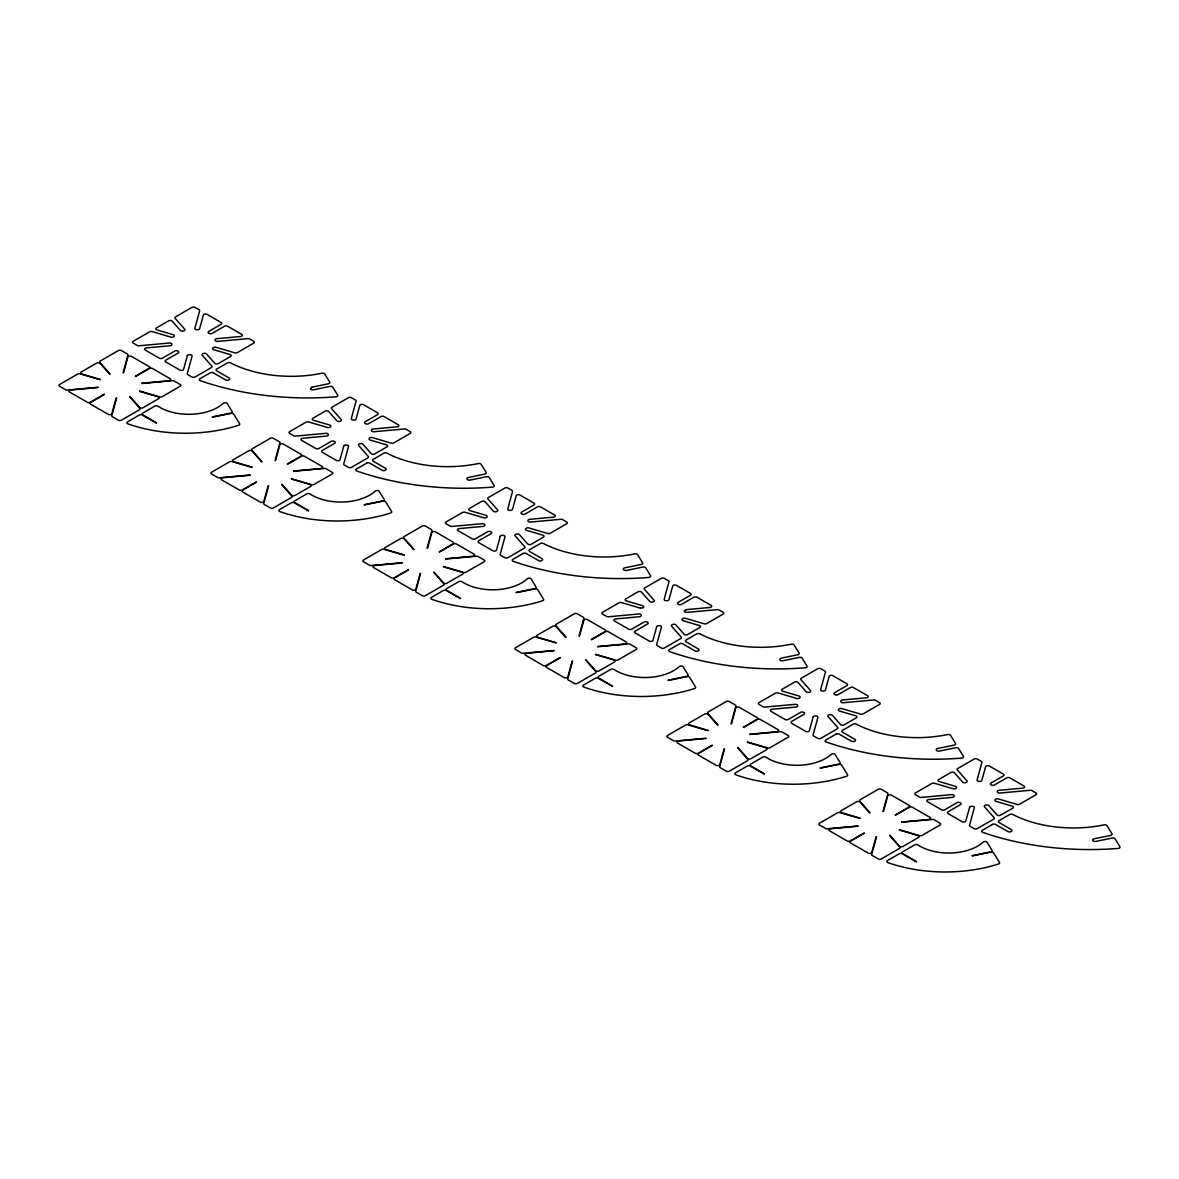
<?xml version="1.0" encoding="UTF-8"?>
<svg xmlns="http://www.w3.org/2000/svg" width="1179" height="1179" viewBox="0 0 1179 1179"><rect width="100%" height="100%" fill="white"/><g stroke="black" fill="none" stroke-linecap="round" stroke-linejoin="round"><path stroke-width="1.5" d="M116.205 397.957L111.902 413.637A2.181 1.267 0 0 1 110.413 414.64A2.181 1.267 0 0 1 108.188 414.33L90.65 404.205A2.181 1.267 0 0 1 90.65 402.422L104.415 394.479M123.102 372.77L127.966 355.085A2.181 1.267 0 0 0 127.347 353.995L121.422 350.576A2.181 1.267 0 0 0 118.327 350.576L100.289 360.995A2.181 1.267 0 0 0 99.891 362.454L110.045 373.964M116.633 397.986L111.784 415.671A2.181 1.267 0 0 0 112.403 416.762L118.327 420.181A2.181 1.267 0 0 0 121.422 420.181L139.461 409.776A2.181 1.267 0 0 0 139.859 408.302L129.705 396.792M123.544 372.815L127.848 357.119A2.181 1.267 0 0 1 129.322 356.117A2.181 1.267 0 0 1 131.547 356.426L149.085 366.551A2.181 1.267 0 0 1 149.085 368.334L135.334 376.278M268.178 485.704L263.875 501.384A2.181 1.267 0 0 1 262.401 502.387A2.181 1.267 0 0 1 260.176 502.077L242.638 491.952A2.181 1.267 0 0 1 242.638 490.169L256.403 482.226M275.09 460.517L279.939 442.832A2.181 1.267 0 0 0 279.335 441.742L273.395 438.323A2.181 1.267 0 0 0 270.3 438.323L252.262 448.742A2.181 1.267 0 0 0 251.864 450.201L262.018 461.711M268.62 485.733L263.772 503.418A2.181 1.267 0 0 0 264.376 504.509L270.3 507.928A2.181 1.267 0 0 0 273.395 507.928L291.434 497.523A2.181 1.267 0 0 0 291.832 496.05L281.678 484.54M275.518 460.562L279.821 444.866A2.181 1.267 0 0 1 281.309 443.864A2.181 1.267 0 0 1 283.535 444.174L301.072 454.298A2.181 1.267 0 0 1 301.072 456.081L287.308 464.025M420.166 573.436L415.863 589.132A2.181 1.267 0 0 1 414.374 590.134A2.181 1.267 0 0 1 412.149 589.824L394.626 579.7A2.181 1.267 0 0 1 394.626 577.916L408.376 569.973M427.078 548.264L431.927 530.579A2.181 1.267 0 0 0 431.308 529.489L425.383 526.07A2.181 1.267 0 0 0 422.288 526.07L404.25 536.489A2.181 1.267 0 0 0 403.852 537.948L414.006 549.458M420.594 573.48L415.745 591.165A2.181 1.267 0 0 0 416.364 592.256L422.288 595.675A2.181 1.267 0 0 0 425.383 595.675L443.422 585.256A2.181 1.267 0 0 0 443.82 583.797L433.666 572.287M427.505 548.309L431.809 532.613A2.181 1.267 0 0 1 433.297 531.611A2.181 1.267 0 0 1 435.508 531.921L453.045 542.045A2.181 1.267 0 0 1 453.045 543.828L439.295 551.772M572.139 661.183L567.836 676.879A2.181 1.267 0 0 1 566.362 677.881A2.181 1.267 0 0 1 564.137 677.571L546.599 667.447A2.181 1.267 0 0 1 546.599 665.663L560.364 657.72M579.051 636.012L583.9 618.327A2.181 1.267 0 0 0 583.296 617.236L577.356 613.817A2.181 1.267 0 0 0 574.276 613.817L556.237 624.236A2.181 1.267 0 0 0 555.825 625.695L565.994 637.205M572.581 661.227L567.733 678.912A2.181 1.267 0 0 0 568.337 680.003L574.276 683.422A2.181 1.267 0 0 0 577.356 683.422L595.395 673.003A2.181 1.267 0 0 0 595.808 671.544L585.639 660.034M579.493 636.056L583.797 620.36A2.181 1.267 0 0 1 585.27 619.358A2.181 1.267 0 0 1 587.496 619.668L605.033 629.792A2.181 1.267 0 0 1 605.033 631.576L591.268 639.519M724.127 748.93L719.824 764.626A2.181 1.267 0 0 1 718.335 765.628A2.181 1.267 0 0 1 716.125 765.318L698.587 755.194A2.181 1.267 0 0 1 698.587 753.41L712.337 745.467M731.039 723.759L735.888 706.074A2.181 1.267 0 0 0 735.269 704.983L729.344 701.564A2.181 1.267 0 0 0 726.249 701.564L708.211 711.969A2.181 1.267 0 0 0 707.813 713.442L717.967 724.952M724.554 748.974L719.706 766.659A2.181 1.267 0 0 0 720.325 767.75L726.249 771.169A2.181 1.267 0 0 0 729.344 771.169L747.383 760.75A2.181 1.267 0 0 0 747.781 759.291L737.627 747.781M731.466 723.788L735.77 708.107A2.181 1.267 0 0 1 737.258 707.105A2.181 1.267 0 0 1 739.484 707.415L757.006 717.539A2.181 1.267 0 0 1 757.006 719.323L743.256 727.266M876.115 836.677L871.812 852.373A2.181 1.267 0 0 1 870.323 853.375A2.181 1.267 0 0 1 868.098 853.065L850.56 842.941A2.181 1.267 0 0 1 850.56 841.158L864.325 833.214M883.012 811.506L887.861 793.821A2.181 1.267 0 0 0 887.256 792.73L881.332 789.311A2.181 1.267 0 0 0 878.237 789.311L860.198 799.716A2.181 1.267 0 0 0 859.8 801.189L869.955 812.699M876.542 836.722L871.694 854.407A2.181 1.267 0 0 0 872.298 855.497L878.237 858.916A2.181 1.267 0 0 0 881.332 858.916L899.371 848.497A2.181 1.267 0 0 0 899.769 847.038L889.614 835.528M883.454 811.535L887.758 795.854A2.181 1.267 0 0 1 889.231 794.852A2.181 1.267 0 0 1 891.457 795.162L908.994 805.286A2.181 1.267 0 0 1 908.994 807.07L895.229 815.013M643.248 607.568L643.439 607.347A2.181 1.267 0 0 0 642.481 605.652L626.329 600.907A2.181 1.267 0 0 1 625.784 598.888L638.031 591.799A2.181 1.267 0 0 1 641.523 592.123L649.762 601.452A2.181 1.267 0 0 0 652.709 602.012L653.092 601.894A2.181 1.267 0 0 0 654.05 600.199L644.456 589.323A2.181 1.267 0 0 1 644.869 587.864L661.272 578.388A2.181 1.267 0 0 1 664.366 578.388L668.39 580.702A2.181 1.267 0 0 1 668.994 581.792L664.204 599.271A2.181 1.267 0 0 0 666.032 600.701L666.459 600.745A2.181 1.267 0 0 0 668.965 599.698L672.708 586.037A2.181 1.267 0 0 1 674.196 585.035A2.181 1.267 0 0 1 676.407 585.344L690.496 593.464A2.181 1.267 0 0 1 690.496 595.262L678.117 602.395A2.181 1.267 0 0 0 678.117 604.179L678.426 604.355A2.181 1.267 0 0 0 681.521 604.355L693.886 597.222A2.181 1.267 0 0 1 696.981 597.222L711.055 605.343A2.181 1.267 0 0 1 711.6 606.625A2.181 1.267 0 0 1 709.861 607.48L686.193 609.646M104.106 394.302L90.356 402.245A2.181 1.267 0 0 1 87.261 402.245L69.723 392.121A2.181 1.267 0 0 1 69.193 390.838A2.181 1.267 0 0 1 70.932 389.984L98.093 387.493M135.644 376.455L149.394 368.511A2.181 1.267 0 0 1 152.489 368.511L170.027 378.636A2.181 1.267 0 0 1 170.557 379.918A2.181 1.267 0 0 1 168.818 380.773L141.642 383.263M256.094 482.049L242.329 489.992A2.181 1.267 0 0 1 239.234 489.992L221.696 479.868A2.181 1.267 0 0 1 221.166 478.586A2.181 1.267 0 0 1 222.905 477.731L250.081 475.24M287.617 464.202L301.382 456.258A2.181 1.267 0 0 1 304.462 456.258L322 466.383A2.181 1.267 0 0 1 322.53 467.665A2.181 1.267 0 0 1 320.806 468.52L293.63 471.01M408.067 569.796L394.317 577.739A2.181 1.267 0 0 1 391.222 577.739L373.684 567.615A2.181 1.267 0 0 1 373.153 566.333A2.181 1.267 0 0 1 374.893 565.478L402.068 562.987M439.605 551.949L453.355 544.005A2.181 1.267 0 0 1 456.45 544.005L473.987 554.13A2.181 1.267 0 0 1 474.518 555.412A2.181 1.267 0 0 1 472.779 556.267L445.603 558.758M560.054 657.543L546.29 665.487A2.181 1.267 0 0 1 543.195 665.487L525.672 655.362A2.181 1.267 0 0 1 525.127 654.08A2.181 1.267 0 0 1 526.866 653.225L554.042 650.734M591.578 639.696L605.343 631.752A2.181 1.267 0 0 1 608.438 631.752L625.961 641.877A2.181 1.267 0 0 1 626.506 643.159A2.181 1.267 0 0 1 624.767 644.014L597.591 646.505M712.028 745.29L698.277 753.234A2.181 1.267 0 0 1 695.183 753.234L677.645 743.109A2.181 1.267 0 0 1 677.114 741.827A2.181 1.267 0 0 1 678.853 740.972L706.029 738.481M743.566 727.443L757.316 719.499A2.181 1.267 0 0 1 760.411 719.499L777.948 729.624A2.181 1.267 0 0 1 778.479 730.906A2.181 1.267 0 0 1 776.74 731.761L749.564 734.252M864.015 833.037L850.251 840.981A2.181 1.267 0 0 1 847.17 840.981L829.633 830.856A2.181 1.267 0 0 1 829.102 829.574A2.181 1.267 0 0 1 830.827 828.719L858.003 826.228M895.539 815.19L909.304 807.247A2.181 1.267 0 0 1 912.399 807.247L929.936 817.371A2.181 1.267 0 0 1 930.467 818.653A2.181 1.267 0 0 1 928.728 819.508L901.552 821.999M311.919 387.154L328.396 383.779A2.181 1.267 0 0 0 329.737 382.173L324.711 373.994A2.181 1.267 0 0 0 321.911 373.227A90.606 52.318 0 0 1 230.45 362.823A2.181 1.267 0 0 0 227.444 362.867L216.715 369.056A2.181 1.267 0 0 0 216.715 370.84L229.08 377.987A2.181 1.267 0 0 1 229.08 379.771L228.77 379.947A2.181 1.267 0 0 1 225.675 379.947L213.311 372.815A2.181 1.267 0 0 0 210.23 372.815L199.973 378.724A2.181 1.267 0 0 0 200.386 380.699A207.047 119.536 0 0 0 335.912 396.792A2.181 1.267 0 0 0 337.666 395.127L332.802 387.169A2.181 1.267 0 0 0 330.002 386.403L313.526 389.777A2.181 1.267 0 0 1 310.725 388.996L310.578 388.761M212.235 416.939L230.789 413.151A2.181 1.267 0 0 0 232.116 411.545L227.252 403.586A2.181 1.267 0 0 0 225.425 402.761A2.181 1.267 0 0 0 223.332 403.336A40.867 23.595 0 0 1 157.986 406.195A2.181 1.267 0 0 0 154.788 406.136L142.747 413.092A2.181 1.267 0 0 0 142.747 414.875L156.66 422.907M212.382 417.174L230.937 413.387A2.181 1.267 0 0 1 233.722 414.168L239.602 423.747A2.181 1.267 0 0 1 238.6 425.28A109.573 63.253 0 0 1 127.921 423.851A2.181 1.267 0 0 1 127.524 421.89L139.343 415.052A2.181 1.267 0 0 1 142.438 415.052L156.35 423.084M364.223 504.686L382.762 500.898A2.181 1.267 0 0 0 384.103 499.292L379.225 491.334A2.181 1.267 0 0 0 377.413 490.508A2.181 1.267 0 0 0 375.32 491.083A40.867 23.595 0 0 1 309.974 493.942A2.181 1.267 0 0 0 306.776 493.883L294.721 500.839A2.181 1.267 0 0 0 294.721 502.622L308.633 510.654M364.37 504.921L382.91 501.134A2.181 1.267 0 0 1 385.71 501.915L391.575 511.494A2.181 1.267 0 0 1 390.588 513.027A109.573 63.253 0 0 1 279.895 511.598A2.181 1.267 0 0 1 279.497 509.637L291.331 502.799A2.181 1.267 0 0 1 294.411 502.799L308.323 510.831M516.196 592.433L534.75 588.645A2.181 1.267 0 0 0 536.077 587.039L531.213 579.081A2.181 1.267 0 0 0 529.4 578.255A2.181 1.267 0 0 0 527.308 578.83A40.867 23.595 0 0 1 461.947 581.689A2.181 1.267 0 0 0 458.764 581.63L446.708 588.586A2.181 1.267 0 0 0 446.708 590.37L460.621 598.401M516.343 592.669L534.898 588.881A2.181 1.267 0 0 1 537.683 589.647L543.563 599.241A2.181 1.267 0 0 1 542.561 600.774A109.573 63.253 0 0 1 431.882 599.345A2.181 1.267 0 0 1 431.485 597.385L443.304 590.546A2.181 1.267 0 0 1 446.399 590.546L460.311 598.578M668.184 680.18L686.738 676.392A2.181 1.267 0 0 0 688.064 674.786L683.186 666.828A2.181 1.267 0 0 0 681.374 666.002A2.181 1.267 0 0 0 679.281 666.577A40.867 23.595 0 0 1 613.935 669.436A2.181 1.267 0 0 0 610.737 669.377L598.681 676.333A2.181 1.267 0 0 0 598.681 678.117L612.594 686.149M668.331 680.416L686.871 676.628A2.181 1.267 0 0 1 689.671 677.394L695.551 686.989A2.181 1.267 0 0 1 694.549 688.521A109.573 63.253 0 0 1 583.856 687.092A2.181 1.267 0 0 1 583.458 685.117L595.292 678.293A2.181 1.267 0 0 1 598.372 678.293L612.284 686.325M820.171 767.927L838.711 764.139A2.181 1.267 0 0 0 840.052 762.533L835.174 754.575A2.181 1.267 0 0 0 833.361 753.749A2.181 1.267 0 0 0 831.269 754.324A40.867 23.595 0 0 1 765.923 757.183A2.181 1.267 0 0 0 762.725 757.124L750.669 764.08A2.181 1.267 0 0 0 750.669 765.864L764.581 773.896M820.319 768.163L838.859 764.375A2.181 1.267 0 0 1 841.644 765.142L847.524 774.736A2.181 1.267 0 0 1 846.522 776.268A109.573 63.253 0 0 1 735.843 774.839A2.181 1.267 0 0 1 735.445 772.864L747.265 766.041A2.181 1.267 0 0 1 750.36 766.041L764.272 774.072M972.144 855.674L990.699 851.886A2.181 1.267 0 0 0 992.025 850.28L987.162 842.322A2.181 1.267 0 0 0 985.335 841.482A2.181 1.267 0 0 0 983.242 842.071A40.867 23.595 0 0 1 917.896 844.93A2.181 1.267 0 0 0 914.698 844.871L902.657 851.827A2.181 1.267 0 0 0 902.657 853.611L916.569 861.643M972.292 855.91L990.846 852.122A2.181 1.267 0 0 1 993.632 852.889L999.512 862.483A2.181 1.267 0 0 1 998.51 864.001A109.573 63.253 0 0 1 887.831 862.586A2.181 1.267 0 0 1 887.419 860.611L899.253 853.788A2.181 1.267 0 0 1 902.348 853.788L916.26 861.82M98.034 387.257L67.409 390.057A2.181 1.267 0 0 1 65.523 389.704L59.584 386.27A2.181 1.267 0 0 1 59.584 384.487L77.622 374.082A2.181 1.267 0 0 1 80.172 373.846L100.097 379.712M141.716 383.514L172.34 380.714A2.181 1.267 0 0 1 174.227 381.068L180.151 384.487A2.181 1.267 0 0 1 180.151 386.27L162.112 396.689A2.181 1.267 0 0 1 159.578 396.925L139.638 391.06M250.007 474.99L219.382 477.804A2.181 1.267 0 0 1 217.496 477.436L211.572 474.017A2.181 1.267 0 0 1 211.572 472.234L229.61 461.814A2.181 1.267 0 0 1 232.145 461.593L252.085 467.459M293.689 471.261L324.313 468.461A2.181 1.267 0 0 1 326.2 468.815L332.139 472.234A2.181 1.267 0 0 1 332.139 474.017L314.1 484.436A2.181 1.267 0 0 1 311.565 484.672L291.626 478.807M401.995 562.737L371.37 565.537A2.181 1.267 0 0 1 369.484 565.183L363.545 561.764A2.181 1.267 0 0 1 363.545 559.981L381.583 549.561A2.181 1.267 0 0 1 384.133 549.34L404.058 555.206M445.677 559.008L476.301 556.208A2.181 1.267 0 0 1 478.188 556.562L484.112 559.981A2.181 1.267 0 0 1 484.112 561.764L466.073 572.183A2.181 1.267 0 0 1 463.539 572.419L443.599 566.554M553.983 650.484L523.343 653.284A2.181 1.267 0 0 1 521.457 652.93L515.532 649.511A2.181 1.267 0 0 1 515.532 647.728L533.571 637.308A2.181 1.267 0 0 1 536.106 637.087L556.046 642.938M597.65 646.755L628.289 643.955A2.181 1.267 0 0 1 630.175 644.309L636.1 647.728A2.181 1.267 0 0 1 636.1 649.511L618.061 659.931A2.181 1.267 0 0 1 615.526 660.152L595.587 654.301M705.956 738.231L675.331 741.031A2.181 1.267 0 0 1 673.445 740.677L667.52 737.258A2.181 1.267 0 0 1 667.52 735.475L685.559 725.056A2.181 1.267 0 0 1 688.094 724.82L708.034 730.685M749.638 734.502L780.262 731.702A2.181 1.267 0 0 1 782.149 732.056L788.088 735.475A2.181 1.267 0 0 1 788.088 737.258L770.049 747.678A2.181 1.267 0 0 1 767.5 747.899L747.574 742.033M857.944 825.978L827.319 828.778A2.181 1.267 0 0 1 825.433 828.424L819.493 825.005A2.181 1.267 0 0 1 819.493 823.222L837.532 812.803A2.181 1.267 0 0 1 840.067 812.567L860.007 818.432M901.626 822.235L932.25 819.434A2.181 1.267 0 0 1 934.136 819.788L940.061 823.222A2.181 1.267 0 0 1 940.061 825.005L922.022 835.425A2.181 1.267 0 0 1 919.487 835.646L899.548 829.78M100.303 379.476L81.749 374.023A2.181 1.267 0 0 1 81.204 372.004L96.707 363.058A2.181 1.267 0 0 1 100.2 363.383L109.647 374.082M139.446 391.281L157.986 396.733A2.181 1.267 0 0 1 158.546 398.753L143.027 407.713A2.181 1.267 0 0 1 139.535 407.389L130.088 396.675M252.277 467.223L233.737 461.77A2.181 1.267 0 0 1 233.191 459.751L248.695 450.805A2.181 1.267 0 0 1 252.188 451.115L261.635 461.829M291.419 479.028L309.974 484.481A2.181 1.267 0 0 1 310.519 486.5L295.015 495.46A2.181 1.267 0 0 1 291.522 495.136L282.076 484.422M640.3 608.128L621.495 602.587A2.181 1.267 0 0 0 618.946 602.823L602.543 612.299A2.181 1.267 0 0 0 602.543 614.082L606.551 616.411A2.181 1.267 0 0 0 608.452 616.764L638.694 613.994A2.181 1.267 0 0 1 641.199 615.04L641.258 615.291A2.181 1.267 0 0 1 639.445 616.735L615.792 618.901A2.181 1.267 0 0 0 614.053 619.756A2.181 1.267 0 0 0 614.583 621.038L628.658 629.173A2.181 1.267 0 0 0 631.752 629.173L644.117 622.026A2.181 1.267 0 0 1 647.212 622.026L647.522 622.203A2.181 1.267 0 0 1 647.522 623.986L635.157 631.133A2.181 1.267 0 0 0 635.157 632.917L649.231 641.037A2.181 1.267 0 0 0 651.456 641.347A2.181 1.267 0 0 0 652.93 640.344L656.688 626.683A2.181 1.267 0 0 1 659.179 625.636L659.621 625.681A2.181 1.267 0 0 1 661.434 627.125L656.644 644.589A2.181 1.267 0 0 0 657.263 645.679L661.272 647.993A2.181 1.267 0 0 0 664.366 647.993L680.784 638.517A2.181 1.267 0 0 0 681.182 637.058L671.603 626.196A2.181 1.267 0 0 1 672.546 624.502L672.944 624.384A2.181 1.267 0 0 1 675.876 624.929L684.115 634.258A2.181 1.267 0 0 0 687.608 634.582L699.869 627.508A2.181 1.267 0 0 0 699.309 625.489L683.157 620.729A2.181 1.267 0 0 1 682.199 619.034L682.39 618.813A2.181 1.267 0 0 1 685.338 618.253L704.158 623.794A2.181 1.267 0 0 0 706.693 623.558L723.11 614.082A2.181 1.267 0 0 0 723.11 612.299L719.087 609.985A2.181 1.267 0 0 0 717.2 609.631L686.944 612.387A2.181 1.267 0 0 1 684.439 611.341L684.38 611.09M404.264 554.97L385.725 549.517A2.181 1.267 0 0 1 385.165 547.498L400.668 538.552A2.181 1.267 0 0 1 404.161 538.862L413.623 549.576M443.407 566.775L461.947 572.228A2.181 1.267 0 0 1 462.507 574.247L446.988 583.192A2.181 1.267 0 0 1 443.496 582.883L434.049 572.169M556.237 642.717L537.698 637.264A2.181 1.267 0 0 1 537.152 635.245L552.656 626.3A2.181 1.267 0 0 1 556.149 626.609L565.596 637.323M595.395 654.522L613.935 659.975A2.181 1.267 0 0 1 614.48 661.994L598.976 670.939A2.181 1.267 0 0 1 595.483 670.63L586.037 659.916M708.225 730.464L689.686 725.011A2.181 1.267 0 0 1 689.125 722.992L704.644 714.047A2.181 1.267 0 0 1 708.137 714.356L717.584 725.07M747.368 742.269L765.908 747.722A2.181 1.267 0 0 1 766.468 749.741L750.964 758.686A2.181 1.267 0 0 1 747.471 758.377L738.01 747.663M860.213 818.211L841.659 812.758A2.181 1.267 0 0 1 841.113 810.739L856.617 801.779A2.181 1.267 0 0 1 860.11 802.103L869.557 812.817M899.356 830.016L917.896 835.469A2.181 1.267 0 0 1 918.441 837.488L902.937 846.434A2.181 1.267 0 0 1 899.444 846.109L889.998 835.41M684.439 611.341A2.181 1.267 0 0 1 686.266 609.897M643.439 607.347A2.181 1.267 0 0 1 640.506 607.907M699.81 633.801A90.606 52.318 0 0 0 791.271 644.206A2.181 1.267 0 0 1 794.071 644.972L799.082 653.151A2.181 1.267 0 0 1 797.756 654.772L781.264 658.133A2.181 1.267 0 0 0 779.938 659.739L780.085 659.975A2.181 1.267 0 0 0 782.871 660.756L799.362 657.381A2.181 1.267 0 0 1 802.147 658.147L807.025 666.106A2.181 1.267 0 0 1 805.257 667.771A207.047 119.536 0 0 1 669.746 651.678A2.181 1.267 0 0 1 669.333 649.703L679.576 643.793A2.181 1.267 0 0 1 682.67 643.793L695.035 650.926A2.181 1.267 0 0 0 698.13 650.926L698.44 650.749A2.181 1.267 0 0 0 698.44 648.966L686.075 641.833A2.181 1.267 0 0 1 686.075 640.035L696.804 633.845A2.181 1.267 0 0 1 699.81 633.801M310.725 388.996A2.181 1.267 0 0 1 312.067 387.39M187.328 355.704L183.585 369.366A2.181 1.267 0 0 1 182.097 370.368A2.181 1.267 0 0 1 179.871 370.059L165.797 361.938A2.181 1.267 0 0 1 165.797 360.155L178.162 353.007A2.181 1.267 0 0 0 178.162 351.224L177.852 351.047A2.181 1.267 0 0 0 174.757 351.047L162.393 358.18A2.181 1.267 0 0 1 159.312 358.18L145.223 350.06A2.181 1.267 0 0 1 144.693 348.778A2.181 1.267 0 0 1 146.432 347.923L170.1 345.756A2.181 1.267 0 0 0 171.913 344.312L171.839 344.062A2.181 1.267 0 0 0 169.334 343.015L139.093 345.786A2.181 1.267 0 0 1 137.206 345.432L133.183 343.104A2.181 1.267 0 0 1 133.183 341.32L149.6 331.844A2.181 1.267 0 0 1 152.135 331.608L170.955 337.15A2.181 1.267 0 0 0 173.888 336.59L174.094 336.369A2.181 1.267 0 0 0 173.136 334.674L156.969 329.914A2.181 1.267 0 0 1 156.424 327.909L168.685 320.821A2.181 1.267 0 0 1 172.178 321.145L180.402 330.474A2.181 1.267 0 0 0 183.349 331.019L183.732 330.916A2.181 1.267 0 0 0 184.69 329.206L175.111 318.345A2.181 1.267 0 0 1 175.509 316.886L191.926 307.41A2.181 1.267 0 0 1 195.007 307.41L199.03 309.723A2.181 1.267 0 0 1 199.649 310.814L194.859 328.278A2.181 1.267 0 0 0 196.672 329.722L197.099 329.766A2.181 1.267 0 0 0 199.605 328.72L203.348 315.058A2.181 1.267 0 0 1 204.837 314.056A2.181 1.267 0 0 1 207.062 314.366L221.136 322.486A2.181 1.267 0 0 1 221.136 324.269L208.771 331.417A2.181 1.267 0 0 0 208.771 333.2L209.081 333.377A2.181 1.267 0 0 0 212.176 333.377L224.541 326.244A2.181 1.267 0 0 1 227.621 326.244L241.71 334.364A2.181 1.267 0 0 1 242.24 335.647A2.181 1.267 0 0 1 240.501 336.501L216.833 338.668A2.181 1.267 0 0 0 215.02 340.112L215.094 340.363A2.181 1.267 0 0 0 217.599 341.409L247.841 338.653A2.181 1.267 0 0 1 249.727 339.007L253.75 341.32A2.181 1.267 0 0 1 253.75 343.104L237.333 352.58A2.181 1.267 0 0 1 234.798 352.816L215.978 347.274A2.181 1.267 0 0 0 213.045 347.834L212.839 348.056A2.181 1.267 0 0 0 213.797 349.75L229.949 354.511A2.181 1.267 0 0 1 230.509 356.53L218.248 363.604A2.181 1.267 0 0 1 214.755 363.279L206.531 353.951A2.181 1.267 0 0 0 203.584 353.405L203.201 353.508A2.181 1.267 0 0 0 202.243 355.218L211.822 366.079A2.181 1.267 0 0 1 211.424 367.539L195.007 377.015A2.181 1.267 0 0 1 191.926 377.015L187.903 374.701A2.181 1.267 0 0 1 187.284 373.61L192.074 356.146A2.181 1.267 0 0 0 190.261 354.702L189.834 354.658A2.181 1.267 0 0 0 187.328 355.704M343.782 446.03L340.038 459.692A2.181 1.267 0 0 1 338.55 460.694A2.181 1.267 0 0 1 336.324 460.385L322.25 452.264A2.181 1.267 0 0 1 322.25 450.481L334.615 443.333A2.181 1.267 0 0 0 334.615 441.55L334.305 441.373A2.181 1.267 0 0 0 331.211 441.373L318.846 448.506A2.181 1.267 0 0 1 315.751 448.506L301.677 440.386A2.181 1.267 0 0 1 301.146 439.104A2.181 1.267 0 0 1 302.885 438.249L326.539 436.083A2.181 1.267 0 0 0 328.366 434.638L328.293 434.388A2.181 1.267 0 0 0 325.787 433.341L295.546 436.112A2.181 1.267 0 0 1 293.659 435.758L289.636 433.43A2.181 1.267 0 0 1 289.636 431.647L306.054 422.17A2.181 1.267 0 0 1 308.589 421.935L327.408 427.476A2.181 1.267 0 0 0 330.341 426.916L330.547 426.695A2.181 1.267 0 0 0 329.589 425L313.422 420.24A2.181 1.267 0 0 1 312.877 418.236L325.139 411.147A2.181 1.267 0 0 1 328.632 411.471L336.855 420.8A2.181 1.267 0 0 0 339.803 421.345L340.186 421.242A2.181 1.267 0 0 0 341.144 419.532L331.564 408.671A2.181 1.267 0 0 1 331.962 407.212L348.365 397.736A2.181 1.267 0 0 1 351.46 397.736L355.483 400.049A2.181 1.267 0 0 1 356.102 401.14L351.298 418.604A2.181 1.267 0 0 0 353.125 420.048L353.553 420.092A2.181 1.267 0 0 0 356.058 419.046L359.801 405.384A2.181 1.267 0 0 1 361.29 404.382A2.181 1.267 0 0 1 363.5 404.692L377.589 412.812A2.181 1.267 0 0 1 377.589 414.595L365.225 421.743A2.181 1.267 0 0 0 365.225 423.526L365.534 423.703A2.181 1.267 0 0 0 368.614 423.703L380.994 416.57A2.181 1.267 0 0 1 384.074 416.57L398.163 424.691A2.181 1.267 0 0 1 398.694 425.973A2.181 1.267 0 0 1 396.955 426.827L373.286 428.994A2.181 1.267 0 0 0 371.473 430.438L371.547 430.689A2.181 1.267 0 0 0 374.038 431.735L404.294 428.979A2.181 1.267 0 0 1 406.18 429.333L410.204 431.647A2.181 1.267 0 0 1 410.204 433.43L393.786 442.906A2.181 1.267 0 0 1 391.251 443.142L372.431 437.601A2.181 1.267 0 0 0 369.499 438.161L369.292 438.382A2.181 1.267 0 0 0 370.25 440.076L386.403 444.837A2.181 1.267 0 0 1 386.963 446.856L374.701 453.93A2.181 1.267 0 0 1 371.208 453.606L362.97 444.277A2.181 1.267 0 0 0 360.037 443.731L359.654 443.835A2.181 1.267 0 0 0 358.696 445.544L368.275 456.406A2.181 1.267 0 0 1 367.877 457.865L351.46 467.341A2.181 1.267 0 0 1 348.365 467.341L344.356 465.027A2.181 1.267 0 0 1 343.737 463.936L348.527 446.473A2.181 1.267 0 0 0 346.714 445.028L346.287 444.984A2.181 1.267 0 0 0 343.782 446.03M500.235 536.357L496.492 550.018A2.181 1.267 0 0 1 495.003 551.02A2.181 1.267 0 0 1 492.778 550.711L478.703 542.591A2.181 1.267 0 0 1 478.703 540.807L491.068 533.66A2.181 1.267 0 0 0 491.068 531.876L490.759 531.7A2.181 1.267 0 0 0 487.664 531.7L475.299 538.847A2.181 1.267 0 0 1 472.204 538.847L458.13 530.712A2.181 1.267 0 0 1 457.599 529.43A2.181 1.267 0 0 1 459.338 528.575L482.992 526.409A2.181 1.267 0 0 0 484.82 524.964L484.746 524.714A2.181 1.267 0 0 0 482.24 523.668L451.999 526.438A2.181 1.267 0 0 1 450.113 526.085L446.089 523.756A2.181 1.267 0 0 1 446.089 521.973L462.507 512.497A2.181 1.267 0 0 1 465.042 512.261L483.847 517.802A2.181 1.267 0 0 0 486.794 517.242L486.986 517.021A2.181 1.267 0 0 0 486.043 515.326L469.876 510.581A2.181 1.267 0 0 1 469.33 508.562L481.592 501.473A2.181 1.267 0 0 1 485.085 501.797L493.308 511.126A2.181 1.267 0 0 0 496.256 511.671L496.639 511.568A2.181 1.267 0 0 0 497.597 509.873L488.003 498.997A2.181 1.267 0 0 1 488.415 497.538L504.818 488.062A2.181 1.267 0 0 1 507.913 488.062L511.937 490.376A2.181 1.267 0 0 1 512.541 491.466L507.751 508.93A2.181 1.267 0 0 0 509.579 510.374L510.006 510.419A2.181 1.267 0 0 0 512.511 509.372L516.255 495.711A2.181 1.267 0 0 1 517.743 494.708A2.181 1.267 0 0 1 519.954 495.018L534.043 503.138A2.181 1.267 0 0 1 534.043 504.921L521.678 512.069A2.181 1.267 0 0 0 521.678 513.852L521.988 514.029A2.181 1.267 0 0 0 525.068 514.029L537.432 506.896A2.181 1.267 0 0 1 540.527 506.896L554.616 515.017A2.181 1.267 0 0 1 555.147 516.299A2.181 1.267 0 0 1 553.408 517.154L529.739 519.32A2.181 1.267 0 0 0 527.927 520.764L528 521.015A2.181 1.267 0 0 0 530.491 522.061L560.747 519.305A2.181 1.267 0 0 1 562.634 519.659L566.657 521.973A2.181 1.267 0 0 1 566.657 523.756L550.239 533.232A2.181 1.267 0 0 1 547.704 533.468L528.885 527.927A2.181 1.267 0 0 0 525.952 528.487L525.746 528.708A2.181 1.267 0 0 0 526.704 530.403L542.856 535.163A2.181 1.267 0 0 1 543.416 537.182L531.154 544.256A2.181 1.267 0 0 1 527.661 543.932L519.423 534.603A2.181 1.267 0 0 0 516.49 534.058L516.093 534.175A2.181 1.267 0 0 0 515.149 535.87L524.729 546.732A2.181 1.267 0 0 1 524.331 548.191L507.913 557.667A2.181 1.267 0 0 1 504.818 557.667L500.81 555.353A2.181 1.267 0 0 1 500.191 554.263L504.98 536.799A2.181 1.267 0 0 0 503.168 535.354L502.74 535.31A2.181 1.267 0 0 0 500.235 536.357M813.142 717.009L809.384 730.671A2.181 1.267 0 0 1 807.91 731.673A2.181 1.267 0 0 1 805.684 731.363L791.61 723.243A2.181 1.267 0 0 1 791.61 721.46L803.975 714.312A2.181 1.267 0 0 0 803.975 712.529L803.665 712.352A2.181 1.267 0 0 0 800.57 712.352L788.206 719.499A2.181 1.267 0 0 1 785.111 719.499L771.037 711.364A2.181 1.267 0 0 1 770.506 710.082A2.181 1.267 0 0 1 772.23 709.227L795.899 707.061A2.181 1.267 0 0 0 797.711 705.617L797.652 705.366A2.181 1.267 0 0 0 795.147 704.32L764.891 707.091A2.181 1.267 0 0 1 763.005 706.737L758.996 704.408A2.181 1.267 0 0 1 758.996 702.625L775.399 693.149A2.181 1.267 0 0 1 777.948 692.913L796.753 698.454A2.181 1.267 0 0 0 799.701 697.909L799.893 697.673A2.181 1.267 0 0 0 798.935 695.978L782.782 691.233A2.181 1.267 0 0 1 782.222 689.214L794.484 682.125A2.181 1.267 0 0 1 797.977 682.449L806.215 691.778A2.181 1.267 0 0 0 809.148 692.338L809.546 692.22A2.181 1.267 0 0 0 810.504 690.526L800.909 679.649A2.181 1.267 0 0 1 801.307 678.19L817.725 668.714A2.181 1.267 0 0 1 820.82 668.714L824.843 671.043A2.181 1.267 0 0 1 825.447 672.118L820.658 689.597A2.181 1.267 0 0 0 822.47 691.041L822.913 691.071A2.181 1.267 0 0 0 825.403 690.024L829.161 676.363A2.181 1.267 0 0 1 830.635 675.361A2.181 1.267 0 0 1 832.86 675.67L846.935 683.791A2.181 1.267 0 0 1 846.935 685.588L834.57 692.721A2.181 1.267 0 0 0 834.57 694.505L834.879 694.682A2.181 1.267 0 0 0 837.974 694.682L850.339 687.549A2.181 1.267 0 0 1 853.434 687.549L867.508 695.669A2.181 1.267 0 0 1 868.039 696.951A2.181 1.267 0 0 1 866.314 697.806L842.646 699.972A2.181 1.267 0 0 0 840.833 701.417L840.892 701.667A2.181 1.267 0 0 0 843.398 702.713L873.654 699.958A2.181 1.267 0 0 1 875.54 700.311L879.549 702.625A2.181 1.267 0 0 1 879.549 704.408L863.146 713.884A2.181 1.267 0 0 1 860.611 714.12L841.791 708.579A2.181 1.267 0 0 0 838.844 709.139L838.652 709.36A2.181 1.267 0 0 0 839.61 711.055L855.762 715.815A2.181 1.267 0 0 1 856.322 717.834L844.061 724.908A2.181 1.267 0 0 1 840.568 724.584L832.33 715.255A2.181 1.267 0 0 0 829.397 714.71L828.999 714.828A2.181 1.267 0 0 0 828.041 716.523L837.635 727.384A2.181 1.267 0 0 1 837.237 728.843L820.82 738.319A2.181 1.267 0 0 1 817.725 738.319L813.702 736.005A2.181 1.267 0 0 1 813.097 734.915L817.887 717.451A2.181 1.267 0 0 0 816.074 716.007L815.632 715.962A2.181 1.267 0 0 0 813.142 717.009M969.595 807.335L965.837 820.997A2.181 1.267 0 0 1 964.363 821.999A2.181 1.267 0 0 1 962.138 821.689L948.063 813.569A2.181 1.267 0 0 1 948.063 811.786L960.428 804.638A2.181 1.267 0 0 0 960.428 802.855L960.119 802.678A2.181 1.267 0 0 0 957.024 802.678L944.659 809.826A2.181 1.267 0 0 1 941.564 809.826L927.49 801.691A2.181 1.267 0 0 1 926.959 800.408A2.181 1.267 0 0 1 928.684 799.554L952.352 797.387A2.181 1.267 0 0 0 954.165 795.943L954.106 795.692A2.181 1.267 0 0 0 951.6 794.646L921.344 797.417A2.181 1.267 0 0 1 919.458 797.063L915.449 794.734A2.181 1.267 0 0 1 915.449 792.951L931.852 783.475A2.181 1.267 0 0 1 934.387 783.239L953.207 788.78A2.181 1.267 0 0 0 956.154 788.235L956.346 787.999A2.181 1.267 0 0 0 955.388 786.305L939.236 781.559A2.181 1.267 0 0 1 938.676 779.54L950.937 772.466A2.181 1.267 0 0 1 954.43 772.776L962.668 782.104A2.181 1.267 0 0 0 965.601 782.664L965.999 782.547A2.181 1.267 0 0 0 966.957 780.852L957.363 769.99A2.181 1.267 0 0 1 957.761 768.516L974.178 759.04A2.181 1.267 0 0 1 977.273 759.04L981.296 761.369A2.181 1.267 0 0 1 981.901 762.445L977.111 779.923A2.181 1.267 0 0 0 978.924 781.368L979.366 781.397A2.181 1.267 0 0 0 981.856 780.351L985.615 766.689A2.181 1.267 0 0 1 987.088 765.687A2.181 1.267 0 0 1 989.314 765.996L1003.388 774.117A2.181 1.267 0 0 1 1003.388 775.915L991.023 783.048A2.181 1.267 0 0 0 991.023 784.831L991.333 785.008A2.181 1.267 0 0 0 994.428 785.008L1006.792 777.875A2.181 1.267 0 0 1 1009.887 777.875L1023.961 785.995A2.181 1.267 0 0 1 1024.492 787.277A2.181 1.267 0 0 1 1022.753 788.132L999.099 790.298A2.181 1.267 0 0 0 997.287 791.743L997.346 791.993A2.181 1.267 0 0 0 999.851 793.04L1030.107 790.284A2.181 1.267 0 0 1 1031.993 790.637L1036.002 792.951A2.181 1.267 0 0 1 1036.002 794.734L1019.599 804.211A2.181 1.267 0 0 1 1017.05 804.446L998.245 798.905A2.181 1.267 0 0 0 995.297 799.465L995.105 799.686A2.181 1.267 0 0 0 996.063 801.381L1012.216 806.141A2.181 1.267 0 0 1 1012.761 808.16L1000.514 815.234A2.181 1.267 0 0 1 997.021 814.91L988.783 805.581A2.181 1.267 0 0 0 985.85 805.036L985.452 805.154A2.181 1.267 0 0 0 984.494 806.849L994.089 817.71A2.181 1.267 0 0 1 993.691 819.169L977.273 828.645A2.181 1.267 0 0 1 974.178 828.645L970.155 826.332A2.181 1.267 0 0 1 969.551 825.241L974.34 807.777A2.181 1.267 0 0 0 972.528 806.333L972.085 806.289A2.181 1.267 0 0 0 969.595 807.335M366.684 463.141L356.426 469.05A2.181 1.267 0 0 0 356.839 471.025A207.047 119.536 0 0 0 492.35 487.119A2.181 1.267 0 0 0 494.119 485.453L489.241 477.495A2.181 1.267 0 0 0 486.455 476.729L469.964 480.104A2.181 1.267 0 0 1 467.179 479.322L467.031 479.087A2.181 1.267 0 0 1 468.372 477.48L484.849 474.105A2.181 1.267 0 0 0 486.19 472.499L481.165 464.32A2.181 1.267 0 0 0 478.365 463.553A90.606 52.318 0 0 1 386.904 453.149A2.181 1.267 0 0 0 383.897 453.193L373.168 459.383A2.181 1.267 0 0 0 373.168 461.166L385.533 468.314A2.181 1.267 0 0 1 385.533 470.097L385.224 470.274A2.181 1.267 0 0 1 382.129 470.274L369.764 463.141A2.181 1.267 0 0 0 366.684 463.141M523.122 553.467L512.88 559.377A2.181 1.267 0 0 0 513.292 561.351A207.047 119.536 0 0 0 648.804 577.445A2.181 1.267 0 0 0 650.572 575.779L645.694 567.821A2.181 1.267 0 0 0 642.909 567.055L626.417 570.43A2.181 1.267 0 0 1 623.632 569.649L623.485 569.413A2.181 1.267 0 0 1 624.811 567.806L641.302 564.432A2.181 1.267 0 0 0 642.643 562.825L637.618 554.646A2.181 1.267 0 0 0 634.818 553.879A90.606 52.318 0 0 1 543.357 543.475A2.181 1.267 0 0 0 540.35 543.519L529.622 549.709A2.181 1.267 0 0 0 529.622 551.492L541.986 558.64A2.181 1.267 0 0 1 541.986 560.423L541.677 560.6A2.181 1.267 0 0 1 538.582 560.6L526.217 553.467A2.181 1.267 0 0 0 523.122 553.467M836.029 734.119L825.786 740.029A2.181 1.267 0 0 0 826.199 742.004A207.047 119.536 0 0 0 961.71 758.097A2.181 1.267 0 0 0 963.479 756.432L958.601 748.473A2.181 1.267 0 0 0 955.815 747.707L939.324 751.082A2.181 1.267 0 0 1 936.539 750.301L936.391 750.065A2.181 1.267 0 0 1 937.718 748.459L954.209 745.099A2.181 1.267 0 0 0 955.535 743.477L950.525 735.298A2.181 1.267 0 0 0 947.724 734.532A90.606 52.318 0 0 1 856.263 724.127A2.181 1.267 0 0 0 853.242 724.171L842.528 730.361A2.181 1.267 0 0 0 842.528 732.159L854.893 739.292A2.181 1.267 0 0 1 854.893 741.075L854.583 741.252A2.181 1.267 0 0 1 851.489 741.252L839.124 734.119A2.181 1.267 0 0 0 836.029 734.119M992.482 824.445L982.24 830.355A2.181 1.267 0 0 0 982.652 832.33A207.047 119.536 0 0 0 1118.164 848.423A2.181 1.267 0 0 0 1119.932 846.758L1115.054 838.8A2.181 1.267 0 0 0 1112.269 838.033L1095.777 841.408A2.181 1.267 0 0 1 1092.992 840.627L1092.845 840.391A2.181 1.267 0 0 1 1094.171 838.785L1110.662 835.425A2.181 1.267 0 0 0 1111.989 833.804L1106.978 825.624A2.181 1.267 0 0 0 1104.178 824.858A90.606 52.318 0 0 1 1012.717 814.453A2.181 1.267 0 0 0 1009.696 814.497L998.981 820.687A2.181 1.267 0 0 0 998.981 822.485L1011.346 829.618A2.181 1.267 0 0 1 1011.346 831.401L1011.037 831.578A2.181 1.267 0 0 1 1007.942 831.578L995.577 824.445A2.181 1.267 0 0 0 992.482 824.445"/></g></svg>
